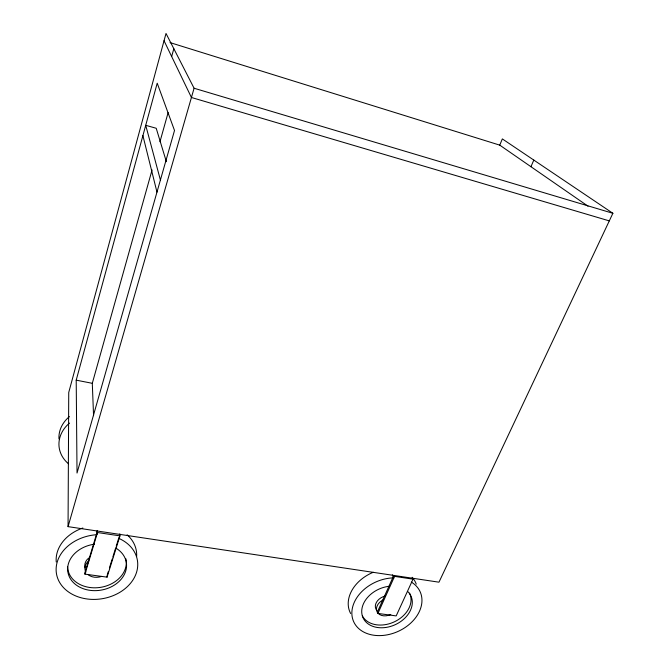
<?xml version="1.0" encoding="UTF-8"?>
<svg xmlns="http://www.w3.org/2000/svg" width="669" height="669" viewBox="0 0 669 669"><rect width="100%" height="100%" fill="white"/><g stroke="black" fill="none" stroke-linecap="round" stroke-linejoin="round"><path stroke-width="1" d="M68.054 526.637L68.74 392.452L166.012 33.45L194.085 88.241L68.054 526.637L438.973 582.189L612.879 213.286L502.344 138.909L499.76 145.14L588.009 206.169M76.207 380.159L157.207 83.182L174.509 130.48L77.027 473.042L76.207 380.159L92.297 383.312L93.56 415.666M171.665 56.53L173.823 48.695M92.297 383.312L152.064 169.951M159.958 141.769L168.128 112.584M96.871 533.051L84.913 572.706L84.938 574.136L107.065 577.138L119.968 535.877L119.826 533.829M84.938 574.136L97.498 532.524L97.423 530.467M107.299 574.73L108.219 571.778M109.448 567.847L112.216 559M112.835 557.034L115.595 548.187M116.214 546.222L118.973 537.374M530.952 166.715L533.812 160.075M393.205 576.753L377.366 612.06L377.918 613.431L396.182 615.915L413.041 579.153L412.163 577.28M377.918 613.431L394.551 576.385L413.041 579.153M97.498 532.524L119.968 535.877M609.3 220.887L191.426 97.482L164.039 40.734M194.085 88.241L612.879 213.286M170.018 42.59L499.76 145.14M392.36 574.847L393.79 578.083M166.364 161.714L156.22 128.272L145.717 125.304L160.409 180.02M142.907 135.623L156.972 192.112M106.99 575.708L107.065 577.138M96.796 531.077L96.921 534.431M350.648 613.515A36.001 26.936 -24.2 0 1 373.26 572.279M412.74 578.008A36.001 26.936 -24.2 0 1 416.252 584.121M409.553 593.119A26.216 19.518 -24.2 0 1 394.685 621.677A26.216 19.518 -24.2 0 1 362.339 615.865M411.31 582.089A36.444 27.095 -24.2 0 1 402.955 628.877A36.444 27.095 -24.2 0 1 352.254 617.228A36.444 27.095 -24.2 0 1 392.979 577.882M376.823 610.471A11.022 8.212 -24.2 0 1 384.918 596.138M407.781 591.572A26.308 19.552 -24.2 0 1 396.224 624.21A26.308 19.552 -24.2 0 1 361.954 614.276A26.308 19.552 -24.2 0 1 389.442 586.253M390.821 614.451A11.064 8.22 -24.2 0 1 377.132 611.926A11.064 8.22 -24.2 0 1 383.37 599.792M56.238 562.002A40.466 31.886 -9.1 0 1 82.856 528.008M127.135 534.824A40.466 31.886 -9.1 0 1 136.635 556.625M125.881 558.766A29.495 23.147 -9.2 0 1 99.756 587.474A29.495 23.147 -9.2 0 1 67.611 566.768M119.149 538.52A41.026 32.154 -9.3 0 1 122.109 590.878A41.026 32.154 -9.3 0 1 58.37 579.99A41.026 32.154 -9.3 0 1 96.796 534.698M85.105 567.705A12.402 9.734 -9.2 0 1 88.684 558.08M115.72 548.028A29.612 23.206 -9.3 0 1 114.265 585.158A29.612 23.206 -9.3 0 1 69.492 577.104A29.612 23.206 -9.3 0 1 94.446 544.198M101.613 576.402A12.452 9.759 -9.3 0 1 88.249 574.78M85.891 572.079A12.452 9.759 -9.3 0 1 88.801 560.856M58.956 438.847A33.55 28.29 -6.3 0 1 69.425 416.586M68.43 463.726A33.935 28.516 -6.5 0 1 69.551 423.076"/></g></svg>
